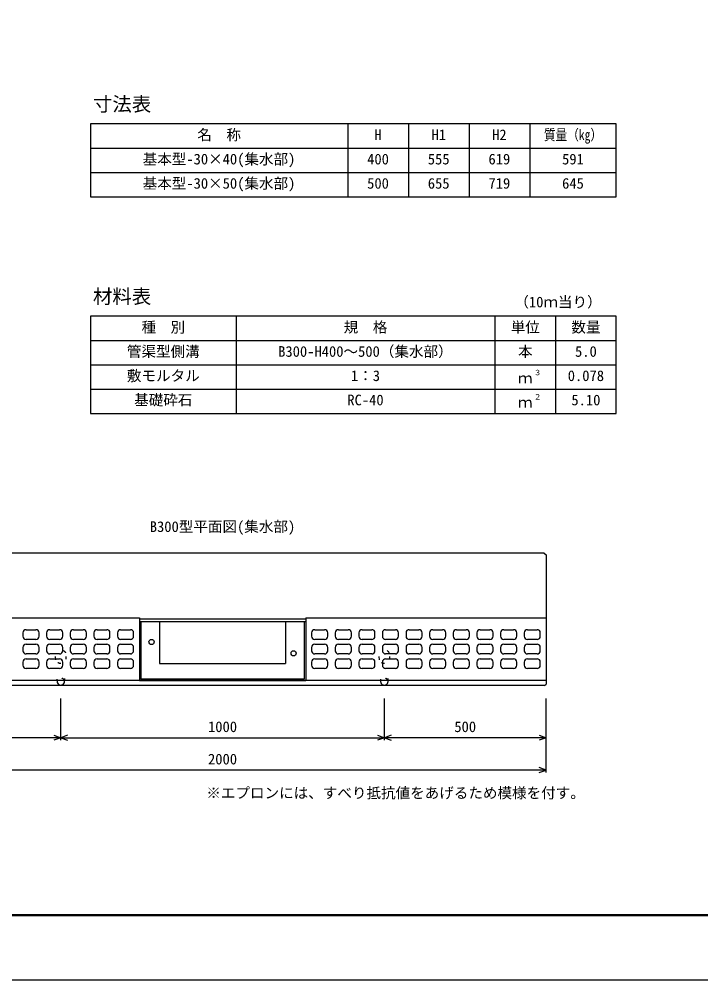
# Model space of a CAD drawing. Units: millimetres, scale not verified. Extents: x -12600 to 12600, y -5940 to 5940.
# Drawn here: x -10383 to -8276, y -5940 to -2970 of the extents above; entities that cross this region are included whole.
import ezdxf
from ezdxf.enums import TextEntityAlignment as Align

# ---------------------------------------------------------------- set-up
doc = ezdxf.new("R2010")
doc.units = ezdxf.units.MM
doc.header["$LTSCALE"] = 40
doc.linetypes.add('DOTTED', pattern=[1.75, 0.25, -1.5])
for name, color, linetype, lineweight in [('0-0_DIM', 7, 'Continuous', 25), ('0-1_Defpoints', 5, 'Continuous', 25), ('0-2_HATCH', 6, 'Continuous', 25), ('0-3_HYO', 3, 'Continuous', 25), ('0-4_HYO2', 4, 'Continuous', 25), ('0-5_OUTLINE', 3, 'Continuous', 25), ('0-6_OUTLINE2', 4, 'Continuous', 25), ('0-7_TXT', 7, 'Continuous', 25), ('0-8_WAKU', 3, 'Continuous', 25)]:
    doc.layers.add(name, color=color, linetype=linetype, lineweight=lineweight)
doc.styles.add('ＭＳ ゴシック', font='')
doc.styles.get('ＭＳ ゴシック').set_extended_font_data('MS Gothic')

msp = doc.modelspace()

# ---------------------------------------------------------------- linework, layer by layer
at = {"layer": '0-0_DIM'}
for p, q in [((-10254.31, -5199.02), (-10254.31, -5070.52)), ((-9254.31, -5199.02), (-9254.31, -5070.52)), ((-8754.31, -5299.02), (-8754.31, -5070.52)), ((-10254.31, -5191.52), (-10754.31, -5191.52)), ((-10254.31, -5191.52), (-9254.31, -5191.52)), ((-8754.31, -5191.52), (-9254.31, -5191.52)), ((-8754.31, -5291.52), (-10754.31, -5291.52))]:
    msp.add_line(p, q, dxfattribs=at)
for points in [[(-10275.46, -5183.82), (-10254.31, -5191.52), (-10275.46, -5199.21)], [(-10233.17, -5183.82), (-10254.31, -5191.52), (-10233.17, -5199.21)], [(-9275.46, -5183.82), (-9254.31, -5191.52), (-9275.46, -5199.21)], [(-9233.17, -5183.82), (-9254.31, -5191.52), (-9233.17, -5199.21)], [(-8775.46, -5183.82), (-8754.31, -5191.52), (-8775.46, -5199.21)], [(-8775.46, -5299.21), (-8754.31, -5291.52), (-8775.46, -5283.82)]]:
    msp.add_lwpolyline(points, dxfattribs=at)
at = {"layer": '0-1_Defpoints'}
msp.add_lwpolyline([(-12600, -5940), (-4200, -5940), (-4200, 0), (-12600, 0)], close=True, dxfattribs=at)
at = {"layer": '0-2_HATCH'}
for p, q in [((-10371.31, -4867.52), (-10371.31, -4877.52)), ((-10361.31, -4857.52), (-10331.31, -4857.52)), ((-10321.31, -4877.52), (-10321.31, -4867.52)), ((-10298.31, -4867.52), (-10298.31, -4877.52)), ((-10288.31, -4857.52), (-10258.31, -4857.52)), ((-10248.31, -4877.52), (-10248.31, -4867.52)), ((-10225.31, -4867.52), (-10225.31, -4877.52)), ((-10215.31, -4857.52), (-10185.31, -4857.52)), ((-10175.31, -4877.52), (-10175.31, -4867.52)), ((-10152.31, -4867.52), (-10152.31, -4877.52)), ((-10142.31, -4857.52), (-10112.31, -4857.52)), ((-10102.31, -4877.52), (-10102.31, -4867.52)), ((-10079.31, -4867.52), (-10079.31, -4877.52)), ((-10069.31, -4857.52), (-10039.31, -4857.52)), ((-10029.31, -4877.52), (-10029.31, -4867.52)), ((-9479.31, -4867.52), (-9479.31, -4877.52)), ((-9469.31, -4857.52), (-9439.31, -4857.52)), ((-9429.31, -4877.52), (-9429.31, -4867.52)), ((-9406.31, -4867.52), (-9406.31, -4877.52)), ((-9396.31, -4857.52), (-9366.31, -4857.52)), ((-9356.31, -4877.52), (-9356.31, -4867.52)), ((-9333.31, -4867.52), (-9333.31, -4877.52)), ((-9323.31, -4857.52), (-9293.31, -4857.52)), ((-9283.31, -4877.52), (-9283.31, -4867.52)), ((-9260.31, -4867.52), (-9260.31, -4877.52)), ((-9250.31, -4857.52), (-9220.31, -4857.52)), ((-9210.31, -4877.52), (-9210.31, -4867.52)), ((-9187.31, -4867.52), (-9187.31, -4877.52)), ((-9177.31, -4857.52), (-9147.31, -4857.52)), ((-9137.31, -4877.52), (-9137.31, -4867.52)), ((-9114.31, -4867.52), (-9114.31, -4877.52)), ((-9104.31, -4857.52), (-9074.31, -4857.52)), ((-9064.31, -4877.52), (-9064.31, -4867.52)), ((-9041.31, -4867.52), (-9041.31, -4877.52)), ((-9031.31, -4857.52), (-9001.31, -4857.52)), ((-8991.31, -4877.52), (-8991.31, -4867.52)), ((-8968.31, -4867.52), (-8968.31, -4877.52)), ((-8958.31, -4857.52), (-8928.31, -4857.52)), ((-8918.31, -4877.52), (-8918.31, -4867.52)), ((-8895.31, -4867.52), (-8895.31, -4877.52)), ((-8885.31, -4857.52), (-8855.31, -4857.52)), ((-8845.31, -4877.52), (-8845.31, -4867.52)), ((-8822.31, -4867.52), (-8822.31, -4877.52)), ((-8812.31, -4857.52), (-8782.31, -4857.52)), ((-8772.31, -4877.52), (-8772.31, -4867.52)), ((-10331.31, -4887.52), (-10361.31, -4887.52)), ((-10258.31, -4887.52), (-10288.31, -4887.52)), ((-10185.31, -4887.52), (-10215.31, -4887.52)), ((-10112.31, -4887.52), (-10142.31, -4887.52)), ((-10039.31, -4887.52), (-10069.31, -4887.52)), ((-9439.31, -4887.52), (-9469.31, -4887.52)), ((-9366.31, -4887.52), (-9396.31, -4887.52)), ((-9293.31, -4887.52), (-9323.31, -4887.52)), ((-9220.31, -4887.52), (-9250.31, -4887.52)), ((-9147.31, -4887.52), (-9177.31, -4887.52)), ((-9074.31, -4887.52), (-9104.31, -4887.52)), ((-9001.31, -4887.52), (-9031.31, -4887.52)), ((-8928.31, -4887.52), (-8958.31, -4887.52)), ((-8855.31, -4887.52), (-8885.31, -4887.52)), ((-8782.31, -4887.52), (-8812.31, -4887.52)), ((-10371.31, -4912.52), (-10371.31, -4922.52)), ((-10361.31, -4902.52), (-10331.31, -4902.52)), ((-10321.31, -4922.52), (-10321.31, -4912.52)), ((-10298.31, -4912.52), (-10298.31, -4922.52)), ((-10288.31, -4902.52), (-10258.31, -4902.52)), ((-10248.31, -4922.52), (-10248.31, -4912.52)), ((-10225.31, -4912.52), (-10225.31, -4922.52)), ((-10215.31, -4902.52), (-10185.31, -4902.52)), ((-10175.31, -4922.52), (-10175.31, -4912.52)), ((-10152.31, -4912.52), (-10152.31, -4922.52)), ((-10142.31, -4902.52), (-10112.31, -4902.52)), ((-10102.31, -4922.52), (-10102.31, -4912.52)), ((-10079.31, -4912.52), (-10079.31, -4922.52)), ((-10069.31, -4902.52), (-10039.31, -4902.52)), ((-10029.31, -4922.52), (-10029.31, -4912.52)), ((-9479.31, -4912.52), (-9479.31, -4922.52)), ((-9469.31, -4902.52), (-9439.31, -4902.52)), ((-9429.31, -4922.52), (-9429.31, -4912.52)), ((-9406.31, -4912.52), (-9406.31, -4922.52)), ((-9396.31, -4902.52), (-9366.31, -4902.52)), ((-9356.31, -4922.52), (-9356.31, -4912.52)), ((-9333.31, -4912.52), (-9333.31, -4922.52)), ((-9323.31, -4902.52), (-9293.31, -4902.52)), ((-9283.31, -4922.52), (-9283.31, -4912.52)), ((-9260.31, -4912.52), (-9260.31, -4922.52)), ((-9250.31, -4902.52), (-9220.31, -4902.52)), ((-9210.31, -4922.52), (-9210.31, -4912.52)), ((-9187.31, -4912.52), (-9187.31, -4922.52)), ((-9177.31, -4902.52), (-9147.31, -4902.52)), ((-9137.31, -4922.52), (-9137.31, -4912.52)), ((-9114.31, -4912.52), (-9114.31, -4922.52)), ((-9104.31, -4902.52), (-9074.31, -4902.52)), ((-9064.31, -4922.52), (-9064.31, -4912.52)), ((-9041.31, -4912.52), (-9041.31, -4922.52)), ((-9031.31, -4902.52), (-9001.31, -4902.52)), ((-8991.31, -4922.52), (-8991.31, -4912.52)), ((-8968.31, -4912.52), (-8968.31, -4922.52)), ((-8958.31, -4902.52), (-8928.31, -4902.52)), ((-8918.31, -4922.52), (-8918.31, -4912.52)), ((-8895.31, -4912.52), (-8895.31, -4922.52)), ((-8885.31, -4902.52), (-8855.31, -4902.52)), ((-8845.31, -4922.52), (-8845.31, -4912.52)), ((-8822.31, -4912.52), (-8822.31, -4922.52)), ((-8812.31, -4902.52), (-8782.31, -4902.52)), ((-8772.31, -4922.52), (-8772.31, -4912.52)), ((-10371.31, -4957.52), (-10371.31, -4967.52)), ((-10331.31, -4932.52), (-10361.31, -4932.52)), ((-10361.31, -4947.52), (-10331.31, -4947.52)), ((-10321.31, -4967.52), (-10321.31, -4957.52)), ((-10298.31, -4957.52), (-10298.31, -4967.52)), ((-10258.31, -4932.52), (-10288.31, -4932.52)), ((-10288.31, -4947.52), (-10258.31, -4947.52)), ((-10248.31, -4967.52), (-10248.31, -4957.52)), ((-10225.31, -4957.52), (-10225.31, -4967.52)), ((-10185.31, -4932.52), (-10215.31, -4932.52)), ((-10215.31, -4947.52), (-10185.31, -4947.52)), ((-10175.31, -4967.52), (-10175.31, -4957.52)), ((-10152.31, -4957.52), (-10152.31, -4967.52)), ((-10112.31, -4932.52), (-10142.31, -4932.52)), ((-10142.31, -4947.52), (-10112.31, -4947.52)), ((-10102.31, -4967.52), (-10102.31, -4957.52)), ((-10079.31, -4957.52), (-10079.31, -4967.52)), ((-10039.31, -4932.52), (-10069.31, -4932.52)), ((-10069.31, -4947.52), (-10039.31, -4947.52)), ((-10029.31, -4967.52), (-10029.31, -4957.52)), ((-9479.31, -4957.52), (-9479.31, -4967.52)), ((-9439.31, -4932.52), (-9469.31, -4932.52)), ((-9469.31, -4947.52), (-9439.31, -4947.52)), ((-9429.31, -4967.52), (-9429.31, -4957.52)), ((-9406.31, -4957.52), (-9406.31, -4967.52)), ((-9366.31, -4932.52), (-9396.31, -4932.52)), ((-9396.31, -4947.52), (-9366.31, -4947.52)), ((-9356.31, -4967.52), (-9356.31, -4957.52)), ((-9333.31, -4957.52), (-9333.31, -4967.52)), ((-9293.31, -4932.52), (-9323.31, -4932.52)), ((-9323.31, -4947.52), (-9293.31, -4947.52)), ((-9283.31, -4967.52), (-9283.31, -4957.52)), ((-9260.31, -4957.52), (-9260.31, -4967.52)), ((-9220.31, -4932.52), (-9250.31, -4932.52)), ((-9250.31, -4947.52), (-9220.31, -4947.52)), ((-9210.31, -4967.52), (-9210.31, -4957.52)), ((-9187.31, -4957.52), (-9187.31, -4967.52)), ((-9147.31, -4932.52), (-9177.31, -4932.52)), ((-9177.31, -4947.52), (-9147.31, -4947.52)), ((-9137.31, -4967.52), (-9137.31, -4957.52)), ((-9114.31, -4957.52), (-9114.31, -4967.52)), ((-9074.31, -4932.52), (-9104.31, -4932.52)), ((-9104.31, -4947.52), (-9074.31, -4947.52)), ((-9064.31, -4967.52), (-9064.31, -4957.52)), ((-9041.31, -4957.52), (-9041.31, -4967.52)), ((-9001.31, -4932.52), (-9031.31, -4932.52)), ((-9031.31, -4947.52), (-9001.31, -4947.52)), ((-8991.31, -4967.52), (-8991.31, -4957.52)), ((-8968.31, -4957.52), (-8968.31, -4967.52)), ((-8928.31, -4932.52), (-8958.31, -4932.52)), ((-8958.31, -4947.52), (-8928.31, -4947.52)), ((-8918.31, -4967.52), (-8918.31, -4957.52)), ((-8895.31, -4957.52), (-8895.31, -4967.52)), ((-8855.31, -4932.52), (-8885.31, -4932.52)), ((-8885.31, -4947.52), (-8855.31, -4947.52)), ((-8845.31, -4967.52), (-8845.31, -4957.52)), ((-8822.31, -4957.52), (-8822.31, -4967.52)), ((-8782.31, -4932.52), (-8812.31, -4932.52)), ((-8812.31, -4947.52), (-8782.31, -4947.52)), ((-8772.31, -4967.52), (-8772.31, -4957.52)), ((-10331.31, -4977.52), (-10361.31, -4977.52)), ((-10258.31, -4977.52), (-10288.31, -4977.52)), ((-10185.31, -4977.52), (-10215.31, -4977.52)), ((-10112.31, -4977.52), (-10142.31, -4977.52)), ((-10039.31, -4977.52), (-10069.31, -4977.52)), ((-9439.31, -4977.52), (-9469.31, -4977.52)), ((-9366.31, -4977.52), (-9396.31, -4977.52)), ((-9293.31, -4977.52), (-9323.31, -4977.52)), ((-9220.31, -4977.52), (-9250.31, -4977.52)), ((-9147.31, -4977.52), (-9177.31, -4977.52)), ((-9074.31, -4977.52), (-9104.31, -4977.52)), ((-9001.31, -4977.52), (-9031.31, -4977.52)), ((-8928.31, -4977.52), (-8958.31, -4977.52)), ((-8855.31, -4977.52), (-8885.31, -4977.52)), ((-8782.31, -4977.52), (-8812.31, -4977.52))]:
    msp.add_line(p, q, dxfattribs=at)
for centre, start, end in [((-10361.31, -4867.52), 90, 180), ((-10331.31, -4867.52), 0, 90), ((-10288.31, -4867.52), 90, 180), ((-10258.31, -4867.52), 0, 90), ((-10215.31, -4867.52), 90, 180), ((-10185.31, -4867.52), 0, 90), ((-10142.31, -4867.52), 90, 180), ((-10112.31, -4867.52), 0, 90), ((-10069.31, -4867.52), 90, 180), ((-10039.31, -4867.52), 0, 90), ((-9469.31, -4867.52), 90, 180), ((-9439.31, -4867.52), 0, 90), ((-9396.31, -4867.52), 90, 180), ((-9366.31, -4867.52), 0, 90), ((-9323.31, -4867.52), 90, 180), ((-9293.31, -4867.52), 0, 90), ((-9250.31, -4867.52), 90, 180), ((-9220.31, -4867.52), 0, 90), ((-9177.31, -4867.52), 90, 180), ((-9147.31, -4867.52), 0, 90), ((-9104.31, -4867.52), 90, 180), ((-9074.31, -4867.52), 0, 90), ((-9031.31, -4867.52), 90, 180), ((-9001.31, -4867.52), 0, 90), ((-8958.31, -4867.52), 90, 180), ((-8928.31, -4867.52), 0, 90), ((-8885.31, -4867.52), 90, 180), ((-8855.31, -4867.52), 0, 90), ((-8812.31, -4867.52), 90, 180), ((-8782.31, -4867.52), 0, 90), ((-10361.31, -4877.52), 180, 270), ((-10331.31, -4877.52), 270, 0), ((-10288.31, -4877.52), 180, 270), ((-10258.31, -4877.52), 270, 0), ((-10215.31, -4877.52), 180, 270), ((-10185.31, -4877.52), 270, 0), ((-10142.31, -4877.52), 180, 270), ((-10112.31, -4877.52), 270, 0), ((-10069.31, -4877.52), 180, 270), ((-10039.31, -4877.52), 270, 0), ((-9469.31, -4877.52), 180, 270), ((-9439.31, -4877.52), 270, 0), ((-9396.31, -4877.52), 180, 270), ((-9366.31, -4877.52), 270, 0), ((-9323.31, -4877.52), 180, 270), ((-9293.31, -4877.52), 270, 0), ((-9250.31, -4877.52), 180, 270), ((-9220.31, -4877.52), 270, 0), ((-9177.31, -4877.52), 180, 270), ((-9147.31, -4877.52), 270, 0), ((-9104.31, -4877.52), 180, 270), ((-9074.31, -4877.52), 270, 0), ((-9031.31, -4877.52), 180, 270), ((-9001.31, -4877.52), 270, 0), ((-8958.31, -4877.52), 180, 270), ((-8928.31, -4877.52), 270, 0), ((-8885.31, -4877.52), 180, 270), ((-8855.31, -4877.52), 270, 0), ((-8812.31, -4877.52), 180, 270), ((-8782.31, -4877.52), 270, 0), ((-10361.31, -4912.52), 90, 180), ((-10361.31, -4922.52), 180, 270), ((-10331.31, -4912.52), 0, 90), ((-10331.31, -4922.52), 270, 0), ((-10288.31, -4912.52), 90, 180), ((-10288.31, -4922.52), 180, 270), ((-10258.31, -4912.52), 0, 90), ((-10258.31, -4922.52), 270, 0), ((-10215.31, -4912.52), 90, 180), ((-10215.31, -4922.52), 180, 270), ((-10185.31, -4912.52), 0, 90), ((-10185.31, -4922.52), 270, 0), ((-10142.31, -4912.52), 90, 180), ((-10142.31, -4922.52), 180, 270), ((-10112.31, -4912.52), 0, 90), ((-10112.31, -4922.52), 270, 0), ((-10069.31, -4912.52), 90, 180), ((-10069.31, -4922.52), 180, 270), ((-10039.31, -4912.52), 0, 90), ((-10039.31, -4922.52), 270, 0), ((-9469.31, -4912.52), 90, 180), ((-9469.31, -4922.52), 180, 270), ((-9439.31, -4912.52), 0, 90), ((-9439.31, -4922.52), 270, 0), ((-9396.31, -4912.52), 90, 180), ((-9396.31, -4922.52), 180, 270), ((-9366.31, -4912.52), 0, 90), ((-9366.31, -4922.52), 270, 0), ((-9323.31, -4912.52), 90, 180), ((-9323.31, -4922.52), 180, 270), ((-9293.31, -4912.52), 0, 90), ((-9293.31, -4922.52), 270, 0), ((-9250.31, -4912.52), 90, 180), ((-9250.31, -4922.52), 180, 270), ((-9220.31, -4912.52), 0, 90), ((-9220.31, -4922.52), 270, 0), ((-9177.31, -4912.52), 90, 180), ((-9177.31, -4922.52), 180, 270), ((-9147.31, -4912.52), 0, 90), ((-9147.31, -4922.52), 270, 0), ((-9104.31, -4912.52), 90, 180), ((-9104.31, -4922.52), 180, 270), ((-9074.31, -4912.52), 0, 90), ((-9074.31, -4922.52), 270, 0), ((-9031.31, -4912.52), 90, 180), ((-9031.31, -4922.52), 180, 270), ((-9001.31, -4912.52), 0, 90), ((-9001.31, -4922.52), 270, 0), ((-8958.31, -4912.52), 90, 180), ((-8958.31, -4922.52), 180, 270), ((-8928.31, -4912.52), 0, 90), ((-8928.31, -4922.52), 270, 0), ((-8885.31, -4912.52), 90, 180), ((-8885.31, -4922.52), 180, 270), ((-8855.31, -4912.52), 0, 90), ((-8855.31, -4922.52), 270, 0), ((-8812.31, -4912.52), 90, 180), ((-8812.31, -4922.52), 180, 270), ((-8782.31, -4912.52), 0, 90), ((-8782.31, -4922.52), 270, 0), ((-10361.31, -4957.52), 90, 180), ((-10331.31, -4957.52), 0, 90), ((-10288.31, -4957.52), 90, 180), ((-10258.31, -4957.52), 0, 90), ((-10215.31, -4957.52), 90, 180), ((-10185.31, -4957.52), 0, 90), ((-10142.31, -4957.52), 90, 180), ((-10112.31, -4957.52), 0, 90), ((-10069.31, -4957.52), 90, 180), ((-10039.31, -4957.52), 0, 90), ((-9469.31, -4957.52), 90, 180), ((-9439.31, -4957.52), 0, 90), ((-9396.31, -4957.52), 90, 180), ((-9366.31, -4957.52), 0, 90), ((-9323.31, -4957.52), 90, 180), ((-9293.31, -4957.52), 0, 90), ((-9250.31, -4957.52), 90, 180), ((-9220.31, -4957.52), 0, 90), ((-9177.31, -4957.52), 90, 180), ((-9147.31, -4957.52), 0, 90), ((-9104.31, -4957.52), 90, 180), ((-9074.31, -4957.52), 0, 90), ((-9031.31, -4957.52), 90, 180), ((-9001.31, -4957.52), 0, 90), ((-8958.31, -4957.52), 90, 180), ((-8928.31, -4957.52), 0, 90), ((-8885.31, -4957.52), 90, 180), ((-8855.31, -4957.52), 0, 90), ((-8812.31, -4957.52), 90, 180), ((-8782.31, -4957.52), 0, 90), ((-10361.31, -4967.52), 180, 270), ((-10331.31, -4967.52), 270, 0), ((-10288.31, -4967.52), 180, 270), ((-10258.31, -4967.52), 270, 0), ((-10215.31, -4967.52), 180, 270), ((-10185.31, -4967.52), 270, 0), ((-10142.31, -4967.52), 180, 270), ((-10112.31, -4967.52), 270, 0), ((-10069.31, -4967.52), 180, 270), ((-10039.31, -4967.52), 270, 0), ((-9469.31, -4967.52), 180, 270), ((-9439.31, -4967.52), 270, 0), ((-9396.31, -4967.52), 180, 270), ((-9366.31, -4967.52), 270, 0), ((-9323.31, -4967.52), 180, 270), ((-9293.31, -4967.52), 270, 0), ((-9250.31, -4967.52), 180, 270), ((-9220.31, -4967.52), 270, 0), ((-9177.31, -4967.52), 180, 270), ((-9147.31, -4967.52), 270, 0), ((-9104.31, -4967.52), 180, 270), ((-9074.31, -4967.52), 270, 0), ((-9031.31, -4967.52), 180, 270), ((-9001.31, -4967.52), 270, 0), ((-8958.31, -4967.52), 180, 270), ((-8928.31, -4967.52), 270, 0), ((-8885.31, -4967.52), 180, 270), ((-8855.31, -4967.52), 270, 0), ((-8812.31, -4967.52), 180, 270), ((-8782.31, -4967.52), 270, 0)]:
    msp.add_arc(centre, 10, start, end, dxfattribs=at)
at = {"layer": '0-3_HYO'}
for p, q in [((-9367.5, -3293.87), (-9367.5, -3518.87)), ((-9180, -3293.87), (-9180, -3518.87)), ((-8992.5, -3293.87), (-8992.5, -3518.87)), ((-8805, -3293.87), (-8805, -3518.87)), ((-10162.5, -3368.87), (-8537.5, -3368.87)), ((-9712.5, -3888.65), (-9712.5, -4188.65)), ((-8912.5, -3888.65), (-8912.5, -4188.65)), ((-8725, -3888.65), (-8725, -4188.65)), ((-10162.5, -3963.65), (-8537.5, -3963.65))]:
    msp.add_line(p, q, dxfattribs=at)
for points in [[(-10162.5, -3518.87), (-8537.5, -3518.87), (-8537.5, -3293.87), (-10162.5, -3293.87)], [(-10162.5, -4188.65), (-8537.5, -4188.65), (-8537.5, -3888.65), (-10162.5, -3888.65)]]:
    msp.add_lwpolyline(points, close=True, dxfattribs=at)
at = {"layer": '0-4_HYO2'}
for p, q in [((-10162.5, -3443.87), (-8537.5, -3443.87)), ((-10162.5, -4038.65), (-8537.5, -4038.65)), ((-10162.5, -4113.65), (-8537.5, -4113.65))]:
    msp.add_line(p, q, dxfattribs=at)
at = {"layer": '0-5_OUTLINE'}
for p, q in [((-8760.31, -4620.52), (-10748.31, -4620.52)), ((-8760.31, -4620.52), (-8754.31, -4626.52)), ((-8754.31, -4626.52), (-8754.31, -5025.52)), ((-10754.31, -4820.52), (-10011.31, -4820.52)), ((-10011.31, -4820.52), (-10011.31, -5014.52)), ((-9497.31, -4820.52), (-8754.31, -4820.52)), ((-9497.31, -4820.52), (-9497.31, -5014.52)), ((-8754.31, -5014.52), (-10754.31, -5014.52)), ((-8759.31, -5030.52), (-10749.31, -5030.52)), ((-8759.31, -5030.52), (-8754.31, -5025.52))]:
    msp.add_line(p, q, dxfattribs=at)
at = {"layer": '0-6_OUTLINE2'}
for p, q in [((-10011.31, -4823.52), (-9497.31, -4823.52)), ((-10011.31, -4832.52), (-9497.31, -4832.52)), ((-10006.81, -4832.52), (-10006.81, -5010.02)), ((-9559.31, -4832.52), (-9559.31, -4962.52)), ((-9501.81, -4832.52), (-9501.81, -5010.02)), ((-10011.31, -5014.52), (-9497.31, -5014.52)), ((-9501.81, -5010.02), (-10006.81, -5010.02))]:
    msp.add_line(p, q, dxfattribs=at)
at = {"layer": '0-6_OUTLINE2', "linetype": 'DOTTED'}
for p, q in [((-10271.31, -4940.52), (-10265.81, -5018.07)), ((-10242.81, -5018.07), (-10237.31, -4940.52)), ((-9271.31, -4940.52), (-9265.81, -5018.07)), ((-9242.81, -5018.07), (-9237.31, -4940.52))]:
    msp.add_line(p, q, dxfattribs=at)
at = {"layer": '0-6_OUTLINE2'}
msp.add_lwpolyline([(-9949.31, -4832.52), (-9949.31, -4962.52), (-9559.31, -4962.52)], dxfattribs=at)
for centre in [(-9973.81, -4895.52), (-9534.81, -4930.52)]:
    msp.add_circle(centre, 8, dxfattribs=at)
at = {"layer": '0-6_OUTLINE2', "linetype": 'DOTTED'}
for centre in [(-10254.31, -4940.52), (-9254.31, -4940.52)]:
    msp.add_ellipse(centre, major_axis=(0, -21.76), ratio=0.78125, dxfattribs=at)
at = {"layer": '0-6_OUTLINE2'}
for centre in [(-10254.31, -5018.07), (-9254.31, -5018.07)]:
    msp.add_ellipse(centre, major_axis=(11.5, 0), ratio=0.94, start_param=2.8069839, end_param=6.617794, dxfattribs=at)
at = {"layer": '0-6_OUTLINE2', "linetype": 'DOTTED'}
for centre in [(-10254.31, -5018.07), (-9254.31, -5018.07)]:
    msp.add_ellipse(centre, major_axis=(11.5, 0), ratio=0.94, start_param=0.3346087, end_param=2.8069839, dxfattribs=at)
at = {"layer": '0-8_WAKU', "lineweight": 50}
msp.add_lwpolyline([(-12400, -5740), (-4400, -5740), (-4400, -200), (-12400, -200)], close=True, dxfattribs=at)

# ---------------------------------------------------------------- texts
at = {"layer": '0-0_DIM', "style": 'ＭＳ ゴシック'}
for s, p in [('1000', (-9799.31, -5184.02)), ('500', (-9038.06, -5184.02)), ('2000', (-9799.31, -5284.02))]:
    msp.add_text(s, height=32.99, dxfattribs=at).set_placement(p, align=Align.BOTTOM_LEFT)
at = {"layer": '0-7_TXT', "style": 'ＭＳ ゴシック'}
for s, height, p in [('寸法表', 43.99, (-10155, -3267.62)), ('名\u3000称', 32.99, (-9832.5, -3353.87)), ('H', 32.99, (-9285, -3353.87)), ('H1', 32.99, (-9108.75, -3353.87)), ('H2', 32.99, (-8921.25, -3353.87)), ('基本型-30×40(集水部)', 32.99, (-10001.25, -3428.87)), ('400', 32.99, (-9307.5, -3428.87)), ('555', 32.99, (-9120, -3428.87)), ('619', 32.99, (-8932.5, -3428.87)), ('591', 32.99, (-8705, -3428.87)), ('基本型-30×50(集水部)', 32.99, (-10001.25, -3503.87)), ('500', 32.99, (-9307.5, -3503.87)), ('655', 32.99, (-9120, -3503.87)), ('719', 32.99, (-8932.5, -3503.87)), ('645', 32.99, (-8705, -3503.87)), ('材料表', 43.99, (-10155, -3862.4)), ('（10ｍ当り）', 32.99, (-8852.5, -3870.65)), ('種\u3000別', 32.99, (-10005, -3948.65)), ('規\u3000格', 32.99, (-9380, -3948.65)), ('単位', 32.99, (-8863.75, -3948.65)), ('数量', 32.99, (-8676.25, -3948.65)), ('管渠型側溝', 32.99, (-10050, -4023.65)), ('B300-H400～500（集水部）', 32.99, (-9582.5, -4023.65)), ('本', 32.99, (-8841.25, -4023.65)), ('5.0', 32.99, (-8665, -4023.65)), ('敷モルタル', 32.99, (-10050, -4098.65)), ('1：3', 32.99, (-9357.5, -4098.65)), ('３', 16.5, (-8792.09, -4075.87)), ('0.078', 32.99, (-8687.5, -4098.65)), ('ｍ', 32.99, (-8841.25, -4106.15)), ('基礎砕石', 32.99, (-10027.5, -4173.65)), ('RC-40', 32.99, (-9368.75, -4173.65)), ('ｍ', 32.99, (-8841.25, -4181.15)), ('２', 16.5, (-8792.09, -4150.87)), ('5.10', 32.99, (-8676.25, -4173.65)), ('B300型平面図(集水部)', 32.99, (-9979.31, -4565.34)), ('※エプロンには、すべり抵抗値をあげるため模様を付す。', 32.99, (-9804.62, -5388.65))]:
    msp.add_text(s, height=height, dxfattribs=at).set_placement(p, align=Align.BOTTOM_LEFT)
at = {"layer": '0-7_TXT', "style": 'ＭＳ ゴシック', "width": 0.8}
msp.add_text('質量（kg）', height=32.99, dxfattribs=at).set_placement((-8761.25, -3353.87), align=Align.BOTTOM_LEFT)

doc.saveas('drawing.dxf')
